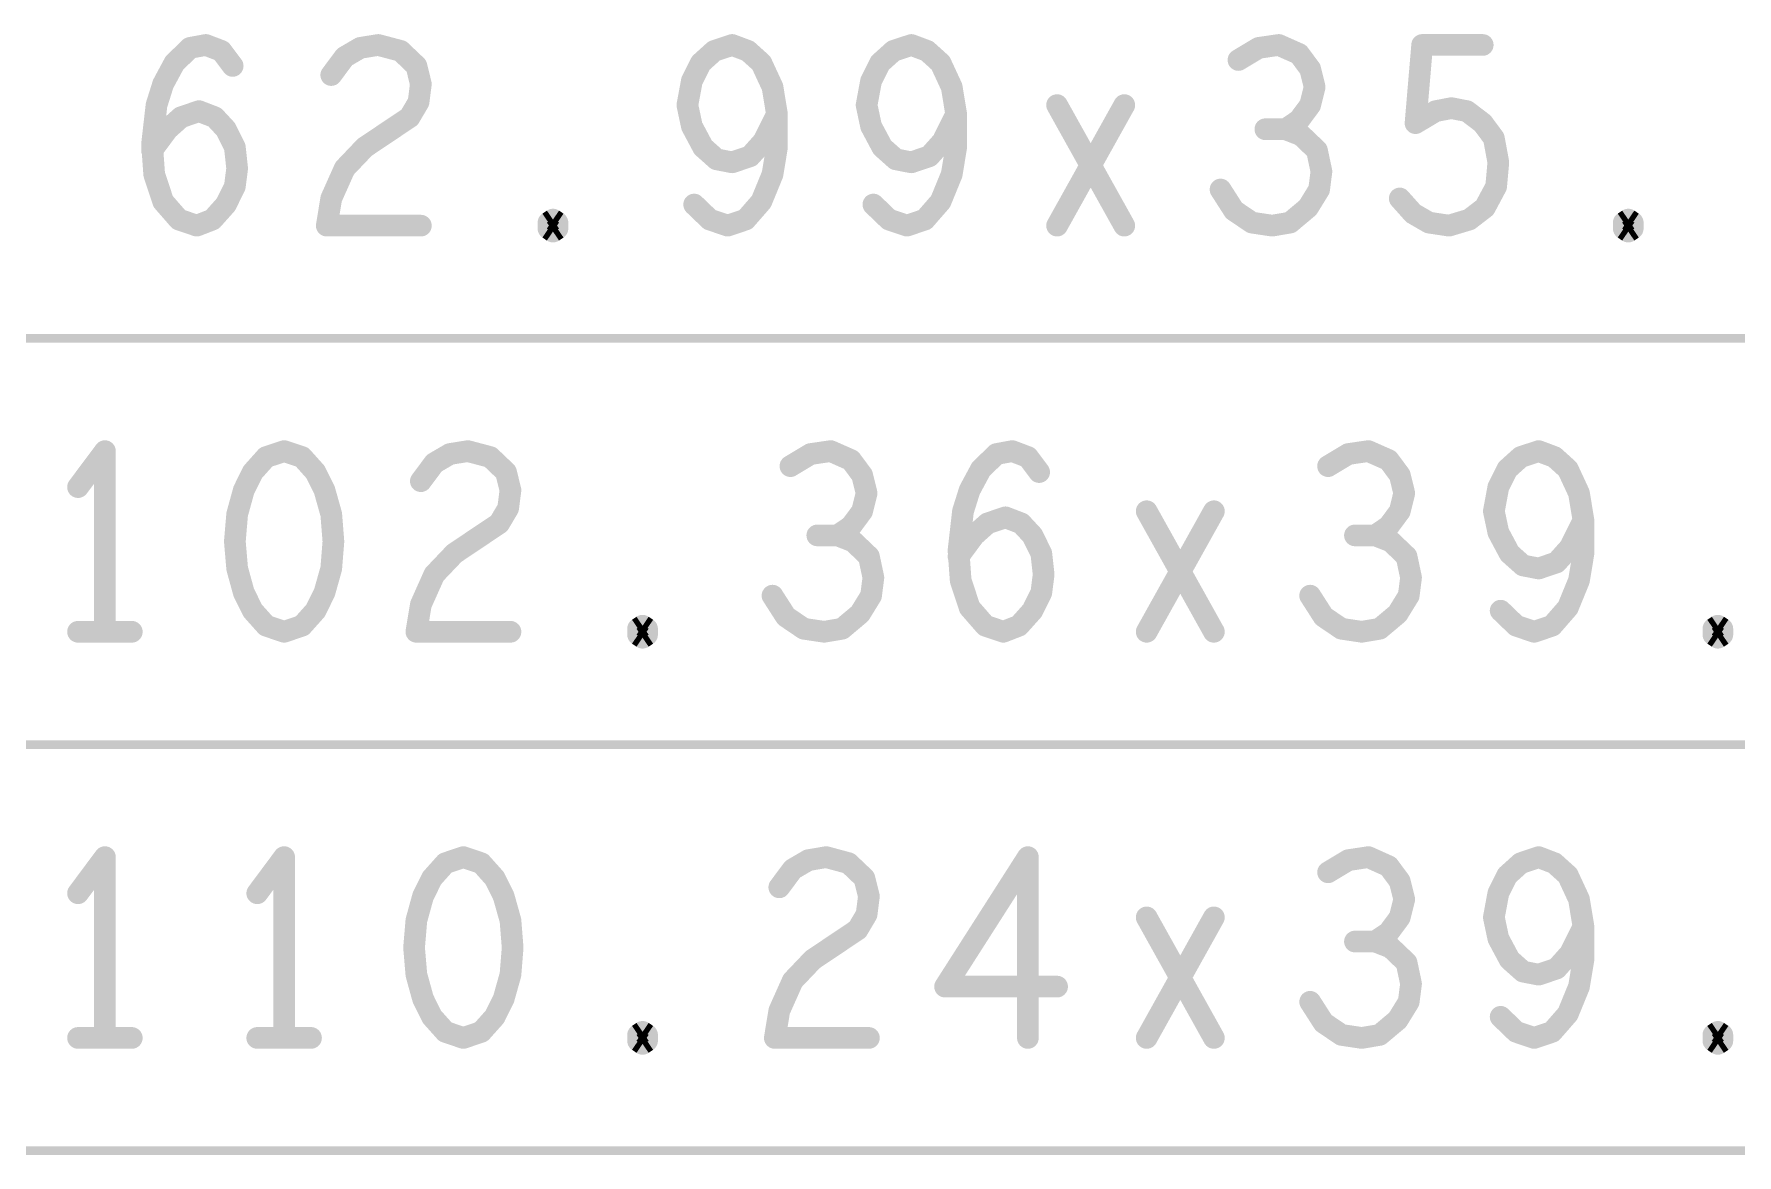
# Model space of a CAD drawing. Extents: x -14.2 to 19.9, y -5.2 to 16.9.
# Drawn here: x 9.846 to 11.024, y -0.372 to 0.404 of the extents above; entities that cross this region are included whole.
import ezdxf

# ---------------------------------------------------------------- set-up
doc = ezdxf.new("R2010")
doc.units = 0
doc.layers.get('0').update_dxf_attribs({"linetype": 'CONTINUOUS'})
doc.layers.add('FAB', color=2, linetype='CONTINUOUS')

# ---------------------------------------------------------------- blocks, each defined once
blk = doc.blocks.new('ROUND_105')
at = {"const_width": 0.0075}
blk.add_lwpolyline([(-0.00375, 0, 1), (0.00375, 0, 1)], format="xyb", close=True, dxfattribs=at)

msp = doc.modelspace()

# ---------------------------------------------------------------- linework, layer by layer
at = {"layer": 'FAB'}
for points, const_width in [([(9.9434, 0.3838), (9.9542, 0.3943)], 0.015), ([(9.9542, 0.3943), (9.9651, 0.3963)], 0.015), ([(9.9651, 0.3963), (9.9759, 0.3922)], 0.015), ([(10.0612, 0.388), (10.072, 0.3943)], 0.015), ([(10.072, 0.3943), (10.0844, 0.3963)], 0.015), ([(10.0844, 0.3963), (10.0999, 0.3922)], 0.015), ([(10.3293, 0.3963), (10.3169, 0.3922)], 0.015), ([(10.3402, 0.3922), (10.3293, 0.3963)], 0.015), ([(10.4533, 0.3963), (10.4409, 0.3922)], 0.015), ([(10.4642, 0.3922), (10.4533, 0.3963)], 0.015), ([(10.6936, 0.3943), (10.6796, 0.3859)], 0.015), ([(10.7075, 0.3963), (10.6936, 0.3943)], 0.015), ([(10.7215, 0.3901), (10.7075, 0.3963)], 0.015), ([(10.8021, 0.3422), (10.8067, 0.3963)], 0.015), ([(10.8067, 0.3963), (10.8486, 0.3963)], 0.015), ([(9.9356, 0.3693), (9.9434, 0.3838)], 0.015), ([(9.9759, 0.3922), (9.9837, 0.3818)], 0.015), ([(10.0519, 0.3755), (10.0612, 0.388)], 0.015), ([(10.0999, 0.3922), (10.1108, 0.3818)], 0.015), ([(10.1108, 0.3818), (10.1139, 0.3693)], 0.015), ([(10.3076, 0.3838), (10.3014, 0.3714)], 0.015), ([(10.3169, 0.3922), (10.3076, 0.3838)], 0.015), ([(10.3495, 0.3838), (10.3402, 0.3922)], 0.015), ([(10.3572, 0.3672), (10.3495, 0.3838)], 0.015), ([(10.4316, 0.3838), (10.4254, 0.3714)], 0.015), ([(10.4409, 0.3922), (10.4316, 0.3838)], 0.015), ([(10.4735, 0.3838), (10.4642, 0.3922)], 0.015), ([(10.4812, 0.3672), (10.4735, 0.3838)], 0.015), ([(10.7292, 0.3797), (10.7215, 0.3901)], 0.015), ([(10.3014, 0.3714), (10.2983, 0.3547)], 0.015), ([(10.4254, 0.3714), (10.4223, 0.3547)], 0.015), ([(10.7323, 0.3672), (10.7292, 0.3797)], 0.015), ([(9.931, 0.3547), (9.9356, 0.3693)], 0.015), ([(10.1139, 0.3693), (10.1123, 0.3568)], 0.015), ([(10.3603, 0.3484), (10.3572, 0.3672)], 0.015), ([(10.4843, 0.3484), (10.4812, 0.3672)], 0.015), ([(10.7292, 0.3547), (10.7323, 0.3672)], 0.015), ([(9.9279, 0.3276), (9.931, 0.3547)], 0.015), ([(9.9387, 0.338), (9.948, 0.3463)], 0.015), ([(9.948, 0.3463), (9.9604, 0.3505)], 0.015), ([(9.9604, 0.3505), (9.9713, 0.3463)], 0.015), ([(9.9713, 0.3463), (9.979, 0.338)], 0.015), ([(10.1061, 0.3463), (10.0751, 0.3255)], 0.015), ([(10.1123, 0.3568), (10.1061, 0.3463)], 0.015), ([(10.2983, 0.3547), (10.3014, 0.3401)], 0.015), ([(10.351, 0.3297), (10.3603, 0.3484)], 0.015), ([(10.3603, 0.3255), (10.3603, 0.3484)], 0.015), ([(10.4223, 0.3547), (10.4254, 0.3401)], 0.015), ([(10.475, 0.3297), (10.4843, 0.3484)], 0.015), ([(10.4843, 0.3255), (10.4843, 0.3484)], 0.015), ([(10.5541, 0.3547), (10.6006, 0.2713)], 0.015), ([(10.6006, 0.3547), (10.5541, 0.2713)], 0.015), ([(10.7215, 0.3443), (10.7292, 0.3547)], 0.015), ([(10.816, 0.3505), (10.8021, 0.3422)], 0.015), ([(10.8269, 0.3526), (10.816, 0.3505)], 0.015), ([(10.8377, 0.3505), (10.8269, 0.3526)], 0.015), ([(10.8486, 0.3422), (10.8377, 0.3505)], 0.015), ([(9.9279, 0.3234), (9.9387, 0.338)], 0.015), ([(9.979, 0.338), (9.9852, 0.3255)], 0.015), ([(10.3014, 0.3401), (10.3092, 0.3255)], 0.015), ([(10.4254, 0.3401), (10.4332, 0.3255)], 0.015), ([(10.7122, 0.338), (10.6982, 0.338)], 0.015), ([(10.7122, 0.338), (10.7215, 0.3443)], 0.015), ([(10.723, 0.3338), (10.7122, 0.338)], 0.015), ([(10.8563, 0.3318), (10.8486, 0.3422)], 0.015), ([(9.9294, 0.3068), (9.9279, 0.3276)], 0.015), ([(9.9852, 0.3255), (9.9868, 0.3109)], 0.015), ([(10.0751, 0.3255), (10.0612, 0.3109)], 0.015), ([(10.3092, 0.3255), (10.3185, 0.3172)], 0.015), ([(10.3417, 0.3193), (10.351, 0.3297)], 0.015), ([(10.3572, 0.3068), (10.3603, 0.3255)], 0.015), ([(10.4332, 0.3255), (10.4425, 0.3172)], 0.015), ([(10.4657, 0.3193), (10.475, 0.3297)], 0.015), ([(10.4812, 0.3068), (10.4843, 0.3255)], 0.015), ([(10.7339, 0.3234), (10.723, 0.3338)], 0.015), ([(10.737, 0.3088), (10.7339, 0.3234)], 0.015), ([(10.8594, 0.3151), (10.8563, 0.3318)], 0.015), ([(9.9868, 0.3109), (9.9852, 0.2984)], 0.015), ([(10.0612, 0.3109), (10.0519, 0.2901)], 0.015), ([(10.3185, 0.3172), (10.3293, 0.3151)], 0.015), ([(10.3293, 0.3151), (10.3417, 0.3193)], 0.015), ([(10.4425, 0.3172), (10.4533, 0.3151)], 0.015), ([(10.4533, 0.3151), (10.4657, 0.3193)], 0.015), ([(10.8579, 0.2984), (10.8594, 0.3151)], 0.015), ([(9.9356, 0.288), (9.9294, 0.3068)], 0.015), ([(10.3495, 0.288), (10.3572, 0.3068)], 0.015), ([(10.4735, 0.288), (10.4812, 0.3068)], 0.015), ([(10.7354, 0.2963), (10.737, 0.3088)], 0.015), ([(9.9465, 0.2755), (9.9356, 0.288)], 0.015), ([(9.9852, 0.2984), (9.979, 0.2859)], 0.015), ([(10.0519, 0.2901), (10.0488, 0.2713)], 0.015), ([(10.3386, 0.2755), (10.3495, 0.288)], 0.015), ([(10.4626, 0.2755), (10.4735, 0.288)], 0.015), ([(10.6672, 0.2963), (10.6765, 0.2818)], 0.015), ([(10.7277, 0.2838), (10.7354, 0.2963)], 0.015), ([(10.7912, 0.2901), (10.8005, 0.2797)], 0.015), ([(10.8501, 0.2838), (10.8579, 0.2984)], 0.015), ([(9.9589, 0.2713), (9.9465, 0.2755)], 0.015), ([(9.9697, 0.2755), (9.9589, 0.2713)], 0.015), ([(9.979, 0.2859), (9.9697, 0.2755)], 0.015), ([(10.2022, 0.2734), (10.2053, 0.2755)], 0.015), ([(10.2053, 0.2755), (10.2084, 0.2734)], 0.015), ([(10.303, 0.2859), (10.3138, 0.2755)], 0.015), ([(10.3138, 0.2755), (10.3262, 0.2713)], 0.015), ([(10.3262, 0.2713), (10.3386, 0.2755)], 0.015), ([(10.427, 0.2859), (10.4378, 0.2755)], 0.015), ([(10.4378, 0.2755), (10.4502, 0.2713)], 0.015), ([(10.4502, 0.2713), (10.4626, 0.2755)], 0.015), ([(10.6765, 0.2818), (10.6889, 0.2734)], 0.015), ([(10.7153, 0.2734), (10.7277, 0.2838)], 0.015), ([(10.8005, 0.2797), (10.8114, 0.2734)], 0.015), ([(10.8253, 0.2713), (10.8393, 0.2755)], 0.015), ([(10.8393, 0.2755), (10.8501, 0.2838)], 0.015), ([(10.9462, 0.2734), (10.9493, 0.2755)], 0.015), ([(10.9493, 0.2755), (10.9524, 0.2734)], 0.015), ([(10.0488, 0.2713), (10.1139, 0.2713)], 0.015), ([(10.2022, 0.2693), (10.2022, 0.2734)], 0.015), ([(10.2053, 0.2672), (10.2022, 0.2693)], 0.015), ([(10.2084, 0.2693), (10.2053, 0.2672)], 0.015), ([(10.2084, 0.2734), (10.2084, 0.2693)], 0.015), ([(10.6889, 0.2734), (10.7029, 0.2713)], 0.015), ([(10.7029, 0.2713), (10.7153, 0.2734)], 0.015), ([(10.8114, 0.2734), (10.8253, 0.2713)], 0.015), ([(10.9462, 0.2693), (10.9462, 0.2734)], 0.015), ([(10.9493, 0.2672), (10.9462, 0.2693)], 0.015), ([(10.9524, 0.2693), (10.9493, 0.2672)], 0.015), ([(10.9524, 0.2734), (10.9524, 0.2693)], 0.015), ([(8.7328, 0.1933), (15.4598, 0.1933)], 0.006), ([(9.8953, 0.1153), (9.8767, 0.0904)], 0.015), ([(9.8953, -0.0097), (9.8953, 0.1153)], 0.015), ([(10.0069, 0.1112), (9.9976, 0.1008)], 0.015), ([(10.0193, 0.1153), (10.0069, 0.1112)], 0.015), ([(10.0317, 0.1112), (10.0193, 0.1153)], 0.015), ([(10.041, 0.1008), (10.0317, 0.1112)], 0.015), ([(10.1232, 0.107), (10.134, 0.1133)], 0.015), ([(10.134, 0.1133), (10.1464, 0.1153)], 0.015), ([(10.1464, 0.1153), (10.1619, 0.1112)], 0.015), ([(10.1619, 0.1112), (10.1728, 0.1008)], 0.015), ([(10.3836, 0.1133), (10.3696, 0.1049)], 0.015), ([(10.3975, 0.1153), (10.3836, 0.1133)], 0.015), ([(10.4115, 0.1091), (10.3975, 0.1153)], 0.015), ([(10.5014, 0.1028), (10.5122, 0.1133)], 0.015), ([(10.5122, 0.1133), (10.5231, 0.1153)], 0.015), ([(10.5231, 0.1153), (10.5339, 0.1112)], 0.015), ([(10.5339, 0.1112), (10.5417, 0.1008)], 0.015), ([(10.7556, 0.1133), (10.7416, 0.1049)], 0.015), ([(10.7695, 0.1153), (10.7556, 0.1133)], 0.015), ([(10.7835, 0.1091), (10.7695, 0.1153)], 0.015), ([(10.8749, 0.1112), (10.8656, 0.1028)], 0.015), ([(10.8873, 0.1153), (10.8749, 0.1112)], 0.015), ([(10.8982, 0.1112), (10.8873, 0.1153)], 0.015), ([(10.9075, 0.1028), (10.8982, 0.1112)], 0.015), ([(9.9976, 0.1008), (9.9914, 0.0883)], 0.015), ([(10.0472, 0.0883), (10.041, 0.1008)], 0.015), ([(10.1139, 0.0945), (10.1232, 0.107)], 0.015), ([(10.1728, 0.1008), (10.1759, 0.0883)], 0.015), ([(10.4192, 0.0987), (10.4115, 0.1091)], 0.015), ([(10.4223, 0.0862), (10.4192, 0.0987)], 0.015), ([(10.4936, 0.0883), (10.5014, 0.1028)], 0.015), ([(10.7912, 0.0987), (10.7835, 0.1091)], 0.015), ([(10.7943, 0.0862), (10.7912, 0.0987)], 0.015), ([(10.8656, 0.1028), (10.8594, 0.0904)], 0.015), ([(10.9152, 0.0862), (10.9075, 0.1028)], 0.015), ([(9.9914, 0.0883), (9.9868, 0.0716)], 0.015), ([(10.0519, 0.0716), (10.0472, 0.0883)], 0.015), ([(10.1759, 0.0883), (10.1743, 0.0758)], 0.015), ([(10.489, 0.0737), (10.4936, 0.0883)], 0.015), ([(10.8594, 0.0904), (10.8563, 0.0737)], 0.015), ([(10.1743, 0.0758), (10.1681, 0.0653)], 0.015), ([(10.4192, 0.0737), (10.4223, 0.0862)], 0.015), ([(10.7912, 0.0737), (10.7943, 0.0862)], 0.015), ([(10.9183, 0.0674), (10.9152, 0.0862)], 0.015), ([(9.9868, 0.0716), (9.9852, 0.0528)], 0.015), ([(10.0534, 0.0528), (10.0519, 0.0716)], 0.015), ([(10.1681, 0.0653), (10.1371, 0.0445)], 0.015), ([(10.4022, 0.057), (10.4115, 0.0633)], 0.015), ([(10.4115, 0.0633), (10.4192, 0.0737)], 0.015), ([(10.4859, 0.0466), (10.489, 0.0737)], 0.015), ([(10.4967, 0.057), (10.506, 0.0653)], 0.015), ([(10.506, 0.0653), (10.5184, 0.0695)], 0.015), ([(10.5184, 0.0695), (10.5293, 0.0653)], 0.015), ([(10.5293, 0.0653), (10.537, 0.057)], 0.015), ([(10.6161, 0.0737), (10.6626, -0.0097)], 0.015), ([(10.6626, 0.0737), (10.6161, -0.0097)], 0.015), ([(10.7742, 0.057), (10.7835, 0.0633)], 0.015), ([(10.7835, 0.0633), (10.7912, 0.0737)], 0.015), ([(10.8563, 0.0737), (10.8594, 0.0591)], 0.015), ([(10.909, 0.0487), (10.9183, 0.0674)], 0.015), ([(10.9183, 0.0445), (10.9183, 0.0674)], 0.015), ([(9.9852, 0.0528), (9.9868, 0.0341)], 0.015), ([(10.0519, 0.0341), (10.0534, 0.0528)], 0.015), ([(10.4022, 0.057), (10.3882, 0.057)], 0.015), ([(10.413, 0.0528), (10.4022, 0.057)], 0.015), ([(10.4239, 0.0424), (10.413, 0.0528)], 0.015), ([(10.4859, 0.0424), (10.4967, 0.057)], 0.015), ([(10.537, 0.057), (10.5432, 0.0445)], 0.015), ([(10.7742, 0.057), (10.7602, 0.057)], 0.015), ([(10.785, 0.0528), (10.7742, 0.057)], 0.015), ([(10.7959, 0.0424), (10.785, 0.0528)], 0.015), ([(10.8594, 0.0591), (10.8672, 0.0445)], 0.015), ([(10.1371, 0.0445), (10.1232, 0.0299)], 0.015), ([(10.427, 0.0278), (10.4239, 0.0424)], 0.015), ([(10.4874, 0.0258), (10.4859, 0.0466)], 0.015), ([(10.5432, 0.0445), (10.5448, 0.0299)], 0.015), ([(10.799, 0.0278), (10.7959, 0.0424)], 0.015), ([(10.8672, 0.0445), (10.8765, 0.0362)], 0.015), ([(10.8997, 0.0383), (10.909, 0.0487)], 0.015), ([(10.9152, 0.0258), (10.9183, 0.0445)], 0.015), ([(9.9868, 0.0341), (9.9914, 0.0174)], 0.015), ([(10.0472, 0.0174), (10.0519, 0.0341)], 0.015), ([(10.1232, 0.0299), (10.1139, 0.0091)], 0.015), ([(10.4254, 0.0153), (10.427, 0.0278)], 0.015), ([(10.5448, 0.0299), (10.5432, 0.0174)], 0.015), ([(10.7974, 0.0153), (10.799, 0.0278)], 0.015), ([(10.8765, 0.0362), (10.8873, 0.0341)], 0.015), ([(10.8873, 0.0341), (10.8997, 0.0383)], 0.015), ([(9.9914, 0.0174), (9.9976, 0.0049)], 0.015), ([(10.041, 0.0049), (10.0472, 0.0174)], 0.015), ([(10.4936, 0.007), (10.4874, 0.0258)], 0.015), ([(10.5432, 0.0174), (10.537, 0.0049)], 0.015), ([(10.9075, 0.007), (10.9152, 0.0258)], 0.015), ([(9.9976, 0.0049), (10.0069, -0.0055)], 0.015), ([(10.0317, -0.0055), (10.041, 0.0049)], 0.015), ([(10.1139, 0.0091), (10.1108, -0.0097)], 0.015), ([(10.3572, 0.0153), (10.3665, 0.0008)], 0.015), ([(10.4177, 0.0028), (10.4254, 0.0153)], 0.015), ([(10.5045, -0.0055), (10.4936, 0.007)], 0.015), ([(10.537, 0.0049), (10.5277, -0.0055)], 0.015), ([(10.7292, 0.0153), (10.7385, 0.0008)], 0.015), ([(10.7897, 0.0028), (10.7974, 0.0153)], 0.015), ([(10.861, 0.0049), (10.8718, -0.0055)], 0.015), ([(10.8966, -0.0055), (10.9075, 0.007)], 0.015), ([(10.0069, -0.0055), (10.0193, -0.0097)], 0.015), ([(10.0193, -0.0097), (10.0317, -0.0055)], 0.015), ([(10.2642, -0.0076), (10.2673, -0.0055)], 0.015), ([(10.2673, -0.0055), (10.2704, -0.0076)], 0.015), ([(10.3665, 0.0008), (10.3789, -0.0076)], 0.015), ([(10.4053, -0.0076), (10.4177, 0.0028)], 0.015), ([(10.5169, -0.0097), (10.5045, -0.0055)], 0.015), ([(10.5277, -0.0055), (10.5169, -0.0097)], 0.015), ([(10.7385, 0.0008), (10.7509, -0.0076)], 0.015), ([(10.7773, -0.0076), (10.7897, 0.0028)], 0.015), ([(10.8718, -0.0055), (10.8842, -0.0097)], 0.015), ([(10.8842, -0.0097), (10.8966, -0.0055)], 0.015), ([(11.0082, -0.0076), (11.0113, -0.0055)], 0.015), ([(11.0113, -0.0055), (11.0144, -0.0076)], 0.015), ([(9.8767, -0.0097), (9.9139, -0.0097)], 0.015), ([(10.1108, -0.0097), (10.1759, -0.0097)], 0.015), ([(10.2642, -0.0117), (10.2642, -0.0076)], 0.015), ([(10.2673, -0.0138), (10.2642, -0.0117)], 0.015), ([(10.2704, -0.0117), (10.2673, -0.0138)], 0.015), ([(10.2704, -0.0076), (10.2704, -0.0117)], 0.015), ([(10.3789, -0.0076), (10.3929, -0.0097)], 0.015), ([(10.3929, -0.0097), (10.4053, -0.0076)], 0.015), ([(10.7509, -0.0076), (10.7649, -0.0097)], 0.015), ([(10.7649, -0.0097), (10.7773, -0.0076)], 0.015), ([(11.0082, -0.0117), (11.0082, -0.0076)], 0.015), ([(11.0113, -0.0138), (11.0082, -0.0117)], 0.015), ([(11.0144, -0.0117), (11.0113, -0.0138)], 0.015), ([(11.0144, -0.0076), (11.0144, -0.0117)], 0.015), ([(8.7328, -0.0877), (15.4598, -0.0877)], 0.006), ([(9.8953, -0.1656), (9.8767, -0.1906)], 0.015), ([(9.8953, -0.2907), (9.8953, -0.1656)], 0.015), ([(10.0193, -0.1656), (10.0007, -0.1906)], 0.015), ([(10.0193, -0.2907), (10.0193, -0.1656)], 0.015), ([(10.1309, -0.1698), (10.1216, -0.1802)], 0.015), ([(10.1433, -0.1656), (10.1309, -0.1698)], 0.015), ([(10.1557, -0.1698), (10.1433, -0.1656)], 0.015), ([(10.165, -0.1802), (10.1557, -0.1698)], 0.015), ([(10.3712, -0.174), (10.382, -0.1677)], 0.015), ([(10.382, -0.1677), (10.3944, -0.1656)], 0.015), ([(10.3944, -0.1656), (10.4099, -0.1698)], 0.015), ([(10.4099, -0.1698), (10.4208, -0.1802)], 0.015), ([(10.5339, -0.1656), (10.4766, -0.2552)], 0.015), ([(10.5339, -0.2907), (10.5339, -0.1656)], 0.015), ([(10.7556, -0.1677), (10.7416, -0.1761)], 0.015), ([(10.7695, -0.1656), (10.7556, -0.1677)], 0.015), ([(10.7835, -0.1719), (10.7695, -0.1656)], 0.015), ([(10.7912, -0.1823), (10.7835, -0.1719)], 0.015), ([(10.8749, -0.1698), (10.8656, -0.1782)], 0.015), ([(10.8873, -0.1656), (10.8749, -0.1698)], 0.015), ([(10.8982, -0.1698), (10.8873, -0.1656)], 0.015), ([(10.9075, -0.1782), (10.8982, -0.1698)], 0.015), ([(10.1216, -0.1802), (10.1154, -0.1927)], 0.015), ([(10.1712, -0.1927), (10.165, -0.1802)], 0.015), ([(10.3619, -0.1865), (10.3712, -0.174)], 0.015), ([(10.4208, -0.1802), (10.4239, -0.1927)], 0.015), ([(10.7943, -0.1948), (10.7912, -0.1823)], 0.015), ([(10.8656, -0.1782), (10.8594, -0.1906)], 0.015), ([(10.9152, -0.1948), (10.9075, -0.1782)], 0.015), ([(10.1154, -0.1927), (10.1108, -0.2094)], 0.015), ([(10.1759, -0.2094), (10.1712, -0.1927)], 0.015), ([(10.4239, -0.1927), (10.4223, -0.2052)], 0.015), ([(10.7912, -0.2073), (10.7943, -0.1948)], 0.015), ([(10.8594, -0.1906), (10.8563, -0.2073)], 0.015), ([(10.9183, -0.2136), (10.9152, -0.1948)], 0.015), ([(10.4223, -0.2052), (10.4161, -0.2157)], 0.015), ([(10.6161, -0.2073), (10.6626, -0.2907)], 0.015), ([(10.6626, -0.2073), (10.6161, -0.2907)], 0.015), ([(10.7835, -0.2177), (10.7912, -0.2073)], 0.015), ([(10.8563, -0.2073), (10.8594, -0.2219)], 0.015), ([(10.1108, -0.2094), (10.1092, -0.2282)], 0.015), ([(10.1774, -0.2282), (10.1759, -0.2094)], 0.015), ([(10.4161, -0.2157), (10.3851, -0.2365)], 0.015), ([(10.7742, -0.224), (10.7835, -0.2177)], 0.015), ([(10.909, -0.2323), (10.9183, -0.2136)], 0.015), ([(10.9183, -0.2365), (10.9183, -0.2136)], 0.015), ([(10.1092, -0.2282), (10.1108, -0.2469)], 0.015), ([(10.1759, -0.2469), (10.1774, -0.2282)], 0.015), ([(10.7742, -0.224), (10.7602, -0.224)], 0.015), ([(10.785, -0.2282), (10.7742, -0.224)], 0.015), ([(10.7959, -0.2386), (10.785, -0.2282)], 0.015), ([(10.8594, -0.2219), (10.8672, -0.2365)], 0.015), ([(10.3851, -0.2365), (10.3712, -0.2511)], 0.015), ([(10.799, -0.2532), (10.7959, -0.2386)], 0.015), ([(10.8672, -0.2365), (10.8765, -0.2448)], 0.015), ([(10.8873, -0.2469), (10.8997, -0.2427)], 0.015), ([(10.8997, -0.2427), (10.909, -0.2323)], 0.015), ([(10.9152, -0.2552), (10.9183, -0.2365)], 0.015), ([(10.1108, -0.2469), (10.1154, -0.2636)], 0.015), ([(10.1712, -0.2636), (10.1759, -0.2469)], 0.015), ([(10.3712, -0.2511), (10.3619, -0.2719)], 0.015), ([(10.7974, -0.2657), (10.799, -0.2532)], 0.015), ([(10.8765, -0.2448), (10.8873, -0.2469)], 0.015), ([(10.1154, -0.2636), (10.1216, -0.2761)], 0.015), ([(10.165, -0.2761), (10.1712, -0.2636)], 0.015), ([(10.4766, -0.2552), (10.5541, -0.2552)], 0.015), ([(10.7292, -0.2657), (10.7385, -0.2802)], 0.015), ([(10.7897, -0.2782), (10.7974, -0.2657)], 0.015), ([(10.9075, -0.274), (10.9152, -0.2552)], 0.015), ([(10.1216, -0.2761), (10.1309, -0.2865)], 0.015), ([(10.1557, -0.2865), (10.165, -0.2761)], 0.015), ([(10.3619, -0.2719), (10.3588, -0.2907)], 0.015), ([(10.7773, -0.2886), (10.7897, -0.2782)], 0.015), ([(10.861, -0.2761), (10.8718, -0.2865)], 0.015), ([(10.8966, -0.2865), (10.9075, -0.274)], 0.015), ([(10.1309, -0.2865), (10.1433, -0.2907)], 0.015), ([(10.1433, -0.2907), (10.1557, -0.2865)], 0.015), ([(10.2642, -0.2886), (10.2673, -0.2865)], 0.015), ([(10.2642, -0.2927), (10.2642, -0.2886)], 0.015), ([(10.2673, -0.2865), (10.2704, -0.2886)], 0.015), ([(10.2704, -0.2886), (10.2704, -0.2927)], 0.015), ([(10.7385, -0.2802), (10.7509, -0.2886)], 0.015), ([(10.7509, -0.2886), (10.7649, -0.2907)], 0.015), ([(10.7649, -0.2907), (10.7773, -0.2886)], 0.015), ([(10.8718, -0.2865), (10.8842, -0.2907)], 0.015), ([(10.8842, -0.2907), (10.8966, -0.2865)], 0.015), ([(11.0082, -0.2886), (11.0113, -0.2865)], 0.015), ([(11.0082, -0.2927), (11.0082, -0.2886)], 0.015), ([(11.0113, -0.2865), (11.0144, -0.2886)], 0.015), ([(11.0144, -0.2886), (11.0144, -0.2927)], 0.015), ([(9.8767, -0.2907), (9.9139, -0.2907)], 0.015), ([(10.0007, -0.2907), (10.0379, -0.2907)], 0.015), ([(10.2673, -0.2948), (10.2642, -0.2927)], 0.015), ([(10.2704, -0.2927), (10.2673, -0.2948)], 0.015), ([(10.3588, -0.2907), (10.4239, -0.2907)], 0.015), ([(11.0113, -0.2948), (11.0082, -0.2927)], 0.015), ([(11.0144, -0.2927), (11.0113, -0.2948)], 0.015), ([(15.4598, -0.3686), (8.7328, -0.3686)], 0.006)]:
    msp.add_lwpolyline(points, dxfattribs=dict(at, const_width=const_width))

# ---------------------------------------------------------------- block references
for p in [(9.9542, 0.3943), (9.9542, 0.3943), (9.9651, 0.3963), (9.9651, 0.3963), (10.072, 0.3943), (10.072, 0.3943), (10.0844, 0.3963), (10.0844, 0.3963), (10.3293, 0.3963), (10.3293, 0.3963), (10.4533, 0.3963), (10.4533, 0.3963), (10.6936, 0.3943), (10.6936, 0.3943), (10.7075, 0.3963), (10.7075, 0.3963), (10.8067, 0.3963), (10.8067, 0.3963), (10.8486, 0.3963), (9.9434, 0.3838), (9.9434, 0.3838), (9.9759, 0.3922), (9.9759, 0.3922), (9.9837, 0.3818), (10.0612, 0.388), (10.0612, 0.388), (10.0999, 0.3922), (10.0999, 0.3922), (10.1108, 0.3818), (10.1108, 0.3818), (10.3076, 0.3838), (10.3076, 0.3838), (10.3169, 0.3922), (10.3169, 0.3922), (10.3402, 0.3922), (10.3402, 0.3922), (10.3495, 0.3838), (10.3495, 0.3838), (10.4316, 0.3838), (10.4316, 0.3838), (10.4409, 0.3922), (10.4409, 0.3922), (10.4642, 0.3922), (10.4642, 0.3922), (10.4735, 0.3838), (10.4735, 0.3838), (10.6796, 0.3859), (10.7215, 0.3901), (10.7215, 0.3901), (10.0519, 0.3755), (10.3014, 0.3714), (10.3014, 0.3714), (10.4254, 0.3714), (10.4254, 0.3714), (10.7292, 0.3797), (10.7292, 0.3797), (9.9356, 0.3693), (9.9356, 0.3693), (10.1139, 0.3693), (10.1139, 0.3693), (10.3572, 0.3672), (10.3572, 0.3672), (10.4812, 0.3672), (10.4812, 0.3672), (10.7323, 0.3672), (10.7323, 0.3672), (9.931, 0.3547), (9.931, 0.3547), (9.948, 0.3463), (9.948, 0.3463), (9.9604, 0.3505), (9.9604, 0.3505), (9.9713, 0.3463), (9.9713, 0.3463), (10.1061, 0.3463), (10.1061, 0.3463), (10.1123, 0.3568), (10.1123, 0.3568), (10.2983, 0.3547), (10.2983, 0.3547), (10.3603, 0.3484), (10.3603, 0.3484), (10.3603, 0.3484), (10.4223, 0.3547), (10.4223, 0.3547), (10.4843, 0.3484), (10.4843, 0.3484), (10.4843, 0.3484), (10.5541, 0.3547), (10.6006, 0.3547), (10.7292, 0.3547), (10.7292, 0.3547), (10.816, 0.3505), (10.816, 0.3505), (10.8269, 0.3526), (10.8269, 0.3526), (10.8377, 0.3505), (10.8377, 0.3505), (9.9387, 0.338), (9.9387, 0.338), (9.979, 0.338), (9.979, 0.338), (10.3014, 0.3401), (10.3014, 0.3401), (10.4254, 0.3401), (10.4254, 0.3401), (10.6982, 0.338), (10.7122, 0.338), (10.7122, 0.338), (10.7122, 0.338), (10.7215, 0.3443), (10.7215, 0.3443), (10.8021, 0.3422), (10.8021, 0.3422), (10.8486, 0.3422), (10.8486, 0.3422), (9.9279, 0.3276), (9.9279, 0.3276), (9.9279, 0.3234), (9.9852, 0.3255), (9.9852, 0.3255), (10.0751, 0.3255), (10.0751, 0.3255), (10.3092, 0.3255), (10.3092, 0.3255), (10.351, 0.3297), (10.351, 0.3297), (10.3603, 0.3255), (10.3603, 0.3255), (10.4332, 0.3255), (10.4332, 0.3255), (10.475, 0.3297), (10.475, 0.3297), (10.4843, 0.3255), (10.4843, 0.3255), (10.723, 0.3338), (10.723, 0.3338), (10.7339, 0.3234), (10.7339, 0.3234), (10.8563, 0.3318), (10.8563, 0.3318), (9.9868, 0.3109), (9.9868, 0.3109), (10.0612, 0.3109), (10.0612, 0.3109), (10.3185, 0.3172), (10.3185, 0.3172), (10.3293, 0.3151), (10.3293, 0.3151), (10.3417, 0.3193), (10.3417, 0.3193), (10.4425, 0.3172), (10.4425, 0.3172), (10.4533, 0.3151), (10.4533, 0.3151), (10.4657, 0.3193), (10.4657, 0.3193), (10.8594, 0.3151), (10.8594, 0.3151), (9.9294, 0.3068), (9.9294, 0.3068), (10.3572, 0.3068), (10.3572, 0.3068), (10.4812, 0.3068), (10.4812, 0.3068), (10.737, 0.3088), (10.737, 0.3088), (9.9356, 0.288), (9.9356, 0.288), (9.9852, 0.2984), (9.9852, 0.2984), (10.0519, 0.2901), (10.0519, 0.2901), (10.3495, 0.288), (10.3495, 0.288), (10.4735, 0.288), (10.4735, 0.288), (10.6672, 0.2963), (10.7354, 0.2963), (10.7354, 0.2963), (10.7912, 0.2901), (10.8579, 0.2984), (10.8579, 0.2984), (9.9465, 0.2755), (9.9465, 0.2755), (9.9697, 0.2755), (9.9697, 0.2755), (9.979, 0.2859), (9.979, 0.2859), (10.2053, 0.2755), (10.2053, 0.2755), (10.303, 0.2859), (10.3138, 0.2755), (10.3138, 0.2755), (10.3386, 0.2755), (10.3386, 0.2755), (10.427, 0.2859), (10.4378, 0.2755), (10.4378, 0.2755), (10.4626, 0.2755), (10.4626, 0.2755), (10.6765, 0.2818), (10.6765, 0.2818), (10.7277, 0.2838), (10.7277, 0.2838), (10.8005, 0.2797), (10.8005, 0.2797), (10.8393, 0.2755), (10.8393, 0.2755), (10.8501, 0.2838), (10.8501, 0.2838), (10.9493, 0.2755), (10.9493, 0.2755), (9.9589, 0.2713), (9.9589, 0.2713), (10.0488, 0.2713), (10.0488, 0.2713), (10.1139, 0.2713), (10.2022, 0.2734), (10.2022, 0.2734), (10.2022, 0.2693), (10.2022, 0.2693), (10.2053, 0.2672), (10.2053, 0.2672), (10.2084, 0.2734), (10.2084, 0.2734), (10.2084, 0.2693), (10.2084, 0.2693), (10.3262, 0.2713), (10.3262, 0.2713), (10.4502, 0.2713), (10.4502, 0.2713), (10.5541, 0.2713), (10.6006, 0.2713), (10.6889, 0.2734), (10.6889, 0.2734), (10.7029, 0.2713), (10.7029, 0.2713), (10.7153, 0.2734), (10.7153, 0.2734), (10.8114, 0.2734), (10.8114, 0.2734), (10.8253, 0.2713), (10.8253, 0.2713), (10.9462, 0.2734), (10.9462, 0.2734), (10.9462, 0.2693), (10.9462, 0.2693), (10.9493, 0.2672), (10.9493, 0.2672), (10.9524, 0.2734), (10.9524, 0.2734), (10.9524, 0.2693), (10.9524, 0.2693), (9.8953, 0.1153), (9.8953, 0.1153), (10.0069, 0.1112), (10.0069, 0.1112), (10.0193, 0.1153), (10.0193, 0.1153), (10.0317, 0.1112), (10.0317, 0.1112), (10.134, 0.1133), (10.134, 0.1133), (10.1464, 0.1153), (10.1464, 0.1153), (10.1619, 0.1112), (10.1619, 0.1112), (10.3836, 0.1133), (10.3836, 0.1133), (10.3975, 0.1153), (10.3975, 0.1153), (10.5122, 0.1133), (10.5122, 0.1133), (10.5231, 0.1153), (10.5231, 0.1153), (10.5339, 0.1112), (10.5339, 0.1112), (10.7556, 0.1133), (10.7556, 0.1133), (10.7695, 0.1153), (10.7695, 0.1153), (10.8749, 0.1112), (10.8749, 0.1112), (10.8873, 0.1153), (10.8873, 0.1153), (10.8982, 0.1112), (10.8982, 0.1112), (9.9976, 0.1008), (9.9976, 0.1008), (10.041, 0.1008), (10.041, 0.1008), (10.1232, 0.107), (10.1232, 0.107), (10.1728, 0.1008), (10.1728, 0.1008), (10.3696, 0.1049), (10.4115, 0.1091), (10.4115, 0.1091), (10.4192, 0.0987), (10.4192, 0.0987), (10.5014, 0.1028), (10.5014, 0.1028), (10.5417, 0.1008), (10.7416, 0.1049), (10.7835, 0.1091), (10.7835, 0.1091), (10.7912, 0.0987), (10.7912, 0.0987), (10.8656, 0.1028), (10.8656, 0.1028), (10.9075, 0.1028), (10.9075, 0.1028), (9.8767, 0.0904), (9.9914, 0.0883), (9.9914, 0.0883), (10.0472, 0.0883), (10.0472, 0.0883), (10.1139, 0.0945), (10.1759, 0.0883), (10.1759, 0.0883), (10.4936, 0.0883), (10.4936, 0.0883), (10.8594, 0.0904), (10.8594, 0.0904), (10.1743, 0.0758), (10.1743, 0.0758), (10.4223, 0.0862), (10.4223, 0.0862), (10.7943, 0.0862), (10.7943, 0.0862), (10.9152, 0.0862), (10.9152, 0.0862), (9.9868, 0.0716), (9.9868, 0.0716), (10.0519, 0.0716), (10.0519, 0.0716), (10.1681, 0.0653), (10.1681, 0.0653), (10.4115, 0.0633), (10.4115, 0.0633), (10.4192, 0.0737), (10.4192, 0.0737), (10.489, 0.0737), (10.489, 0.0737), (10.506, 0.0653), (10.506, 0.0653), (10.5184, 0.0695), (10.5184, 0.0695), (10.5293, 0.0653), (10.5293, 0.0653), (10.6161, 0.0737), (10.6626, 0.0737), (10.7835, 0.0633), (10.7835, 0.0633), (10.7912, 0.0737), (10.7912, 0.0737), (10.8563, 0.0737), (10.8563, 0.0737), (10.9183, 0.0674), (10.9183, 0.0674), (10.9183, 0.0674), (9.9852, 0.0528), (9.9852, 0.0528), (10.0534, 0.0528), (10.0534, 0.0528), (10.3882, 0.057), (10.4022, 0.057), (10.4022, 0.057), (10.4022, 0.057), (10.413, 0.0528), (10.413, 0.0528), (10.4967, 0.057), (10.4967, 0.057), (10.537, 0.057), (10.537, 0.057), (10.7602, 0.057), (10.7742, 0.057), (10.7742, 0.057), (10.7742, 0.057), (10.785, 0.0528), (10.785, 0.0528), (10.8594, 0.0591), (10.8594, 0.0591), (10.1371, 0.0445), (10.1371, 0.0445), (10.4239, 0.0424), (10.4239, 0.0424), (10.4859, 0.0466), (10.4859, 0.0466), (10.4859, 0.0424), (10.5432, 0.0445), (10.5432, 0.0445), (10.7959, 0.0424), (10.7959, 0.0424), (10.8672, 0.0445), (10.8672, 0.0445), (10.909, 0.0487), (10.909, 0.0487), (10.9183, 0.0445), (10.9183, 0.0445), (9.9868, 0.0341), (9.9868, 0.0341), (10.0519, 0.0341), (10.0519, 0.0341), (10.1232, 0.0299), (10.1232, 0.0299), (10.427, 0.0278), (10.427, 0.0278), (10.5448, 0.0299), (10.5448, 0.0299), (10.799, 0.0278), (10.799, 0.0278), (10.8765, 0.0362), (10.8765, 0.0362), (10.8873, 0.0341), (10.8873, 0.0341), (10.8997, 0.0383), (10.8997, 0.0383), (9.9914, 0.0174), (9.9914, 0.0174), (10.0472, 0.0174), (10.0472, 0.0174), (10.4874, 0.0258), (10.4874, 0.0258), (10.5432, 0.0174), (10.5432, 0.0174), (10.9152, 0.0258), (10.9152, 0.0258), (9.9976, 0.0049), (9.9976, 0.0049), (10.041, 0.0049), (10.041, 0.0049), (10.1139, 0.0091), (10.1139, 0.0091), (10.3572, 0.0153), (10.4254, 0.0153), (10.4254, 0.0153), (10.4936, 0.007), (10.4936, 0.007), (10.537, 0.0049), (10.537, 0.0049), (10.7292, 0.0153), (10.7974, 0.0153), (10.7974, 0.0153), (10.861, 0.0049), (10.9075, 0.007), (10.9075, 0.007), (10.0069, -0.0055), (10.0069, -0.0055), (10.0317, -0.0055), (10.0317, -0.0055), (10.2673, -0.0055), (10.2673, -0.0055), (10.3665, 0.0008), (10.3665, 0.0008), (10.4177, 0.0028), (10.4177, 0.0028), (10.5045, -0.0055), (10.5045, -0.0055), (10.5277, -0.0055), (10.5277, -0.0055), (10.7385, 0.0008), (10.7385, 0.0008), (10.7897, 0.0028), (10.7897, 0.0028), (10.8718, -0.0055), (10.8718, -0.0055), (10.8966, -0.0055), (10.8966, -0.0055), (11.0113, -0.0055), (11.0113, -0.0055), (9.8767, -0.0097), (9.8953, -0.0097), (9.9139, -0.0097), (10.0193, -0.0097), (10.0193, -0.0097), (10.1108, -0.0097), (10.1108, -0.0097), (10.1759, -0.0097), (10.2642, -0.0076), (10.2642, -0.0076), (10.2642, -0.0117), (10.2642, -0.0117), (10.2673, -0.0138), (10.2673, -0.0138), (10.2704, -0.0076), (10.2704, -0.0076), (10.2704, -0.0117), (10.2704, -0.0117), (10.3789, -0.0076), (10.3789, -0.0076), (10.3929, -0.0097), (10.3929, -0.0097), (10.4053, -0.0076), (10.4053, -0.0076), (10.5169, -0.0097), (10.5169, -0.0097), (10.6161, -0.0097), (10.6626, -0.0097), (10.7509, -0.0076), (10.7509, -0.0076), (10.7649, -0.0097), (10.7649, -0.0097), (10.7773, -0.0076), (10.7773, -0.0076), (10.8842, -0.0097), (10.8842, -0.0097), (11.0082, -0.0076), (11.0082, -0.0076), (11.0082, -0.0117), (11.0082, -0.0117), (11.0113, -0.0138), (11.0113, -0.0138), (11.0144, -0.0076), (11.0144, -0.0076), (11.0144, -0.0117), (11.0144, -0.0117), (9.8953, -0.1656), (9.8953, -0.1656), (10.0193, -0.1656), (10.0193, -0.1656), (10.1309, -0.1698), (10.1309, -0.1698), (10.1433, -0.1656), (10.1433, -0.1656), (10.1557, -0.1698), (10.1557, -0.1698), (10.382, -0.1677), (10.382, -0.1677), (10.3944, -0.1656), (10.3944, -0.1656), (10.4099, -0.1698), (10.4099, -0.1698), (10.5339, -0.1656), (10.5339, -0.1656), (10.7556, -0.1677), (10.7556, -0.1677), (10.7695, -0.1656), (10.7695, -0.1656), (10.7835, -0.1719), (10.7835, -0.1719), (10.8749, -0.1698), (10.8749, -0.1698), (10.8873, -0.1656), (10.8873, -0.1656), (10.8982, -0.1698), (10.8982, -0.1698), (10.1216, -0.1802), (10.1216, -0.1802), (10.165, -0.1802), (10.165, -0.1802), (10.3712, -0.174), (10.3712, -0.174), (10.4208, -0.1802), (10.4208, -0.1802), (10.7416, -0.1761), (10.7912, -0.1823), (10.7912, -0.1823), (10.8656, -0.1782), (10.8656, -0.1782), (10.9075, -0.1782), (10.9075, -0.1782), (9.8767, -0.1906), (10.0007, -0.1906), (10.1154, -0.1927), (10.1154, -0.1927), (10.1712, -0.1927), (10.1712, -0.1927), (10.3619, -0.1865), (10.4239, -0.1927), (10.4239, -0.1927), (10.7943, -0.1948), (10.7943, -0.1948), (10.8594, -0.1906), (10.8594, -0.1906), (10.9152, -0.1948), (10.9152, -0.1948), (10.4223, -0.2052), (10.4223, -0.2052), (10.6161, -0.2073), (10.6626, -0.2073), (10.7912, -0.2073), (10.7912, -0.2073), (10.8563, -0.2073), (10.8563, -0.2073), (10.1108, -0.2094), (10.1108, -0.2094), (10.1759, -0.2094), (10.1759, -0.2094), (10.4161, -0.2157), (10.4161, -0.2157), (10.7835, -0.2177), (10.7835, -0.2177), (10.9183, -0.2136), (10.9183, -0.2136), (10.9183, -0.2136), (10.1092, -0.2282), (10.1092, -0.2282), (10.1774, -0.2282), (10.1774, -0.2282), (10.7602, -0.224), (10.7742, -0.224), (10.7742, -0.224), (10.7742, -0.224), (10.785, -0.2282), (10.785, -0.2282), (10.8594, -0.2219), (10.8594, -0.2219), (10.3851, -0.2365), (10.3851, -0.2365), (10.7959, -0.2386), (10.7959, -0.2386), (10.8672, -0.2365), (10.8672, -0.2365), (10.8997, -0.2427), (10.8997, -0.2427), (10.909, -0.2323), (10.909, -0.2323), (10.9183, -0.2365), (10.9183, -0.2365), (10.1108, -0.2469), (10.1108, -0.2469), (10.1759, -0.2469), (10.1759, -0.2469), (10.3712, -0.2511), (10.3712, -0.2511), (10.799, -0.2532), (10.799, -0.2532), (10.8765, -0.2448), (10.8765, -0.2448), (10.8873, -0.2469), (10.8873, -0.2469), (10.1154, -0.2636), (10.1154, -0.2636), (10.1712, -0.2636), (10.1712, -0.2636), (10.4766, -0.2552), (10.4766, -0.2552), (10.5541, -0.2552), (10.7292, -0.2657), (10.7974, -0.2657), (10.7974, -0.2657), (10.9152, -0.2552), (10.9152, -0.2552), (10.1216, -0.2761), (10.1216, -0.2761), (10.165, -0.2761), (10.165, -0.2761), (10.3619, -0.2719), (10.3619, -0.2719), (10.7897, -0.2782), (10.7897, -0.2782), (10.861, -0.2761), (10.9075, -0.274), (10.9075, -0.274), (10.1309, -0.2865), (10.1309, -0.2865), (10.1557, -0.2865), (10.1557, -0.2865), (10.2642, -0.2886), (10.2642, -0.2886), (10.2673, -0.2865), (10.2673, -0.2865), (10.2704, -0.2886), (10.2704, -0.2886), (10.7385, -0.2802), (10.7385, -0.2802), (10.7509, -0.2886), (10.7509, -0.2886), (10.7773, -0.2886), (10.7773, -0.2886), (10.8718, -0.2865), (10.8718, -0.2865), (10.8966, -0.2865), (10.8966, -0.2865), (11.0082, -0.2886), (11.0082, -0.2886), (11.0113, -0.2865), (11.0113, -0.2865), (11.0144, -0.2886), (11.0144, -0.2886), (9.8767, -0.2907), (9.8953, -0.2907), (9.9139, -0.2907), (10.0007, -0.2907), (10.0193, -0.2907), (10.0379, -0.2907), (10.1433, -0.2907), (10.1433, -0.2907), (10.2642, -0.2927), (10.2642, -0.2927), (10.2673, -0.2948), (10.2673, -0.2948), (10.2704, -0.2927), (10.2704, -0.2927), (10.3588, -0.2907), (10.3588, -0.2907), (10.4239, -0.2907), (10.5339, -0.2907), (10.6161, -0.2907), (10.6626, -0.2907), (10.7649, -0.2907), (10.7649, -0.2907), (10.8842, -0.2907), (10.8842, -0.2907), (11.0082, -0.2927), (11.0082, -0.2927), (11.0113, -0.2948), (11.0113, -0.2948), (11.0144, -0.2927), (11.0144, -0.2927)]:
    msp.add_blockref('ROUND_105', p, dxfattribs=at)

doc.saveas('drawing.dxf')
